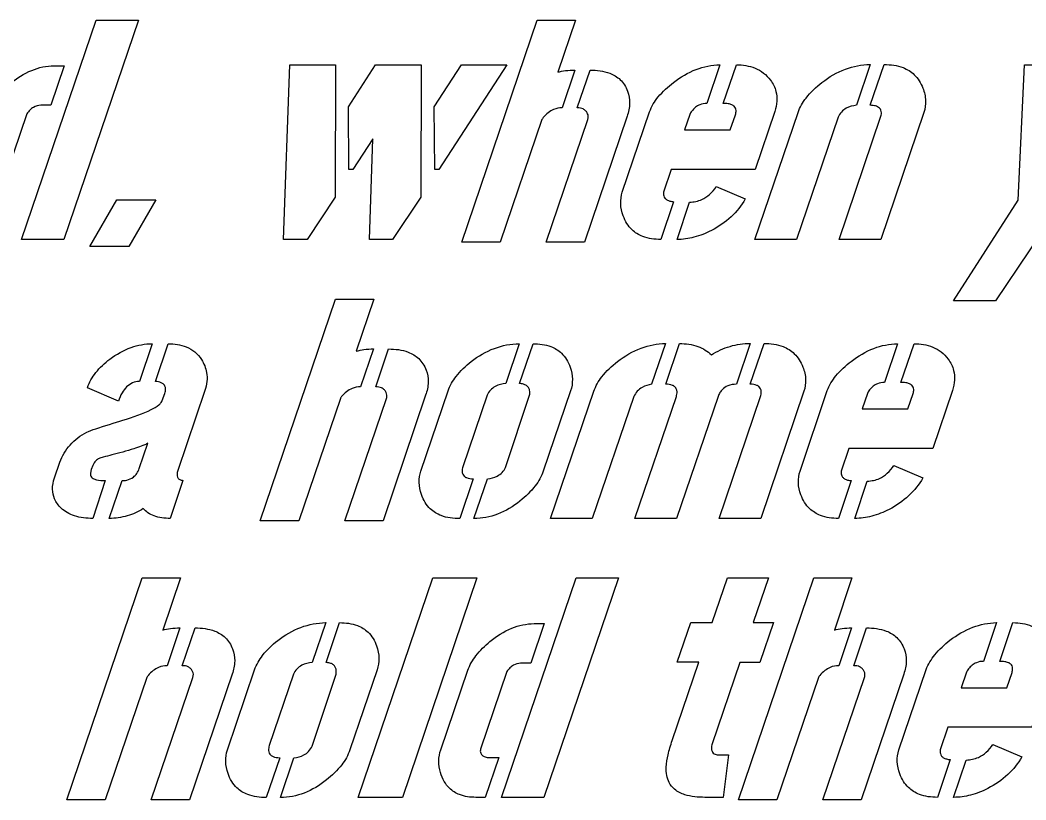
# Model space of a CAD drawing. Header units: inches. Extents: x 3.1 to 35.1, y -33.5 to 2.5.
# Drawn here: x 12.86 to 18.72, y -6.25 to -1.7 of the extents above; entities that cross this region are included whole.
import ezdxf

# ---------------------------------------------------------------- set-up
doc = ezdxf.new("R2010")
doc.units = ezdxf.units.IN
doc.header["$MEASUREMENT"] = 0

msp = doc.modelspace()

# ---------------------------------------------------------------- linework, layer by layer
for p, q in [((16.938, -1.9635), (16.8619, -2.1889)), ((16.958, -2.1889), (17.034, -1.9635)), ((17.8131, -1.9621), (17.7331, -2.1996)), ((17.8144, -2.1996), (17.8958, -1.9621)), ((16.0935, -1.9941), (16.0188, -2.2143)), ((16.1069, -2.2143), (16.1816, -1.9941)), ((12.9012, -2.2489), (12.7477, -2.7012)), ((16.3697, -2.7052), (16.5284, -2.2369)), ((16.9166, -2.6732), (17.0861, -2.7452)), ((16.6685, -2.7612), (16.5938, -2.9813)), ((16.6885, -2.9813), (16.7619, -2.7639)), ((13.6309, -3.5885), (13.5562, -3.8086)), ((13.6496, -3.8086), (13.7243, -3.5885)), ((14.9196, -3.6191), (14.8449, -3.8393)), ((14.9329, -3.8393), (15.0076, -3.6191)), ((15.7694, -3.5885), (15.6906, -3.8206)), ((15.7707, -3.8206), (15.8494, -3.5885)), ((16.6218, -3.5871), (16.5404, -3.8246)), ((16.6231, -3.8246), (16.7032, -3.5871)), ((17.1154, -3.5871), (17.0354, -3.8246)), ((17.1154, -3.8246), (17.1955, -3.5871)), ((17.9732, -3.5885), (17.8972, -3.8139)), ((17.9932, -3.8139), (18.0693, -3.5885)), ((13.4334, -3.9233), (13.2533, -3.8446)), ((13.9377, -3.8619), (13.7803, -4.3275)), ((15.1957, -4.3302), (15.3545, -3.8633)), ((16.0682, -3.8633), (15.9094, -4.3302)), ((17.4049, -4.3302), (17.5636, -3.8619)), ((13.6896, -3.9193), (13.7043, -3.8779)), ((15.5813, -3.8886), (15.4398, -4.3048)), ((15.6893, -4.3088), (15.8294, -3.8886)), ((13.5548, -4.3155), (13.6055, -4.1688)), ((13.0612, -4.3702), (13.0933, -4.2795)), ((17.9519, -4.2982), (18.1213, -4.3702)), ((13.3574, -4.3862), (13.284, -4.6063)), ((13.3801, -4.6063), (13.4548, -4.3862)), ((13.8096, -4.3849), (13.7349, -4.6063)), ((15.5012, -4.3755), (15.4225, -4.6077)), ((15.5052, -4.6077), (15.5839, -4.3755)), ((17.7037, -4.3862), (17.629, -4.6063)), ((17.7237, -4.6063), (17.7971, -4.3889)), ((14.6421, -5.2135), (14.5634, -5.4456)), ((14.6434, -5.4456), (14.7221, -5.2135)), ((18.5495, -5.2135), (18.4735, -5.4389)), ((18.5695, -5.4389), (18.6456, -5.2135)), ((13.7923, -5.2441), (13.7176, -5.4643)), ((13.8056, -5.4643), (13.8804, -5.2441)), ((17.7051, -5.2441), (17.6304, -5.4643)), ((17.7184, -5.4643), (17.7931, -5.2441)), ((14.0685, -5.9552), (14.2272, -5.4883)), ((14.9409, -5.4883), (14.7822, -5.9552)), ((15.3118, -5.9552), (15.4692, -5.4909)), ((15.6973, -5.4989), (15.5439, -5.9512)), ((17.9812, -5.9552), (18.14, -5.4869)), ((14.454, -5.5136), (14.3126, -5.9298)), ((14.562, -5.9338), (14.7021, -5.5136)), ((18.5282, -5.9232), (18.6976, -5.9952)), ((14.3739, -6.0005), (14.2952, -6.2327)), ((14.3779, -6.2327), (14.4567, -6.0005)), ((18.28, -6.0112), (18.2053, -6.2313)), ((18.3, -6.2313), (18.3734, -6.0139))]:
    msp.add_line(p, q)
for points in [[(13.304, -1.7033), (13.5508, -1.7033), (13.1159, -2.9813), (12.8691, -2.9813)], [(14.4326, -1.9635), (14.6981, -1.9635), (14.6968, -2.7345), (14.5327, -2.9813), (14.3966, -2.9813)], [(14.7742, -2.2089), (14.9316, -1.9635), (15.1971, -1.9635), (15.1957, -2.7345), (15.0316, -2.9813), (14.8969, -2.9813), (14.9156, -2.3944), (14.7995, -2.5731), (14.7768, -2.5731)], [(15.2731, -2.2089), (15.4318, -1.9635), (15.6973, -1.9635), (15.2998, -2.5731), (15.2771, -2.5731)], [(18.9684, -1.9635), (18.9364, -2.7559), (18.5442, -3.3389), (18.2987, -3.3389), (18.6762, -2.7532), (18.7123, -1.9635)], [(13.4254, -2.7505), (13.6522, -2.7505), (13.4948, -3.0227), (13.268, -3.0227)], [(15.2664, -4.9533), (15.5226, -4.9533), (15.089, -6.2313), (14.8315, -6.2313)], [(16.1002, -4.9533), (16.347, -4.9533), (15.9121, -6.2313), (15.6653, -6.2313)]]:
    msp.add_lwpolyline(points, close=True)
for points in [[(15.9014, -2.2823), (15.6586, -2.996), (15.4345, -2.996), (15.8734, -1.7033), (16.0962, -1.7033), (15.9935, -2.0075)], [(13.0599, -1.9688), (13.1186, -1.9688), (13.0399, -2.1996), (12.9812, -2.1996)], [(16.3977, -2.2636), (16.1496, -2.996), (15.9268, -2.996), (16.1696, -2.2823)], [(17.2582, -2.2356), (17.1434, -2.5731), (16.6538, -2.5731), (16.6098, -2.7052)], [(16.7632, -2.2529), (16.7325, -2.3423), (16.998, -2.3423), (17.0287, -2.2543)], [(17.6263, -2.269), (17.3849, -2.9813), (17.1421, -2.9813), (17.3942, -2.2409)], [(18.1266, -2.2409), (17.8758, -2.9813), (17.633, -2.9813), (17.8745, -2.269)], [(14.7275, -3.9073), (14.4847, -4.621), (14.2606, -4.621), (14.6995, -3.3283), (14.9222, -3.3283), (14.8195, -3.6325)], [(16.4364, -3.8966), (16.1949, -4.6063), (15.9521, -4.6063), (16.2043, -3.8659)], [(17.4276, -3.8659), (17.1768, -4.6063), (16.934, -4.6063), (17.1754, -3.8966)], [(18.2934, -3.8606), (18.1786, -4.1981), (17.689, -4.1981), (17.645, -4.3302)], [(15.2237, -3.8886), (14.9756, -4.621), (14.7528, -4.621), (14.9956, -3.9073)], [(16.9273, -3.8966), (16.6858, -4.6063), (16.4431, -4.6063), (16.6845, -3.8966)], [(17.7984, -3.8779), (17.7678, -3.9673), (18.0332, -3.9673), (18.0639, -3.8793)], [(13.2854, -4.2982), (13.276, -4.3222), (13.2707, -4.3435)], [(13.6002, -5.5323), (13.3574, -6.246), (13.1333, -6.246), (13.5722, -4.9533), (13.795, -4.9533), (13.6922, -5.2575)], [(16.6605, -5.9005), (16.8152, -5.4443), (16.6898, -5.4443), (16.7686, -5.2135), (16.894, -5.2135), (16.982, -4.9533), (17.2208, -4.9533), (17.1328, -5.2135), (17.2501, -5.2135), (17.1714, -5.4456), (17.054, -5.4456), (16.8926, -5.9192)], [(17.513, -5.5323), (17.2702, -6.246), (17.046, -6.246), (17.4849, -4.9533), (17.7077, -4.9533), (17.605, -5.2575)], [(15.8561, -5.2188), (15.9148, -5.2188), (15.8361, -5.4496), (15.7774, -5.4496)], [(18.8697, -5.4856), (18.7549, -5.8231), (18.2654, -5.8231), (18.2213, -5.9552)], [(18.3747, -5.5029), (18.3441, -5.5923), (18.6095, -5.5923), (18.6402, -5.5043)], [(14.0965, -5.5136), (13.8483, -6.246), (13.6255, -6.246), (13.8683, -5.5323)], [(18.0092, -5.5136), (17.7611, -6.246), (17.5383, -6.246), (17.7811, -5.5323)], [(15.5946, -5.9992), (15.6493, -5.9992), (15.5706, -6.2313), (15.5159, -6.2313)], [(16.9366, -5.9845), (16.9887, -5.9845), (16.958, -6.2313), (16.8513, -6.2313)]]:
    msp.add_lwpolyline(points)
for points, knots in [([(12.8024, -2.0729), (12.8408, -2.0415), (12.8829, -2.0147), (12.9709, -1.9791), (13.0146, -1.9697), (13.0599, -1.9688)], [0, 0, 0, 0, 0.3773323, 0.3773323, 0.7228681, 0.7228681, 0.7228681, 0.7228681]), ([(16.6672, -2.0662), (16.7079, -2.035), (16.7523, -2.0087), (16.8446, -1.9736), (16.8905, -1.9644), (16.938, -1.9635)], [0, 0, 0, 0, 0.3909347, 0.3909347, 0.7525892, 0.7525892, 0.7525892, 0.7525892]), ([(17.034, -1.9635), (17.0712, -1.9635), (17.1084, -1.9689), (17.1605, -1.9904), (17.177, -1.9999), (17.2076, -2.0236), (17.221, -2.0374), (17.2328, -2.0528)], [0, 0, 0, 0, 0.2832723, 0.2832723, 0.4295154, 0.4295154, 0.577475, 0.577475, 0.577475, 0.577475]), ([(17.533, -2.0662), (17.5747, -2.034), (17.6203, -2.0072), (17.716, -1.9716), (17.7638, -1.9626), (17.8131, -1.9621)], [0, 0, 0, 0, 0.4017642, 0.4017642, 0.7778119, 0.7778119, 0.7778119, 0.7778119]), ([(17.8958, -1.9621), (17.9329, -1.9621), (17.9708, -1.9669), (18.0298, -1.9898), (18.0518, -2.0033), (18.0817, -2.032), (18.0913, -2.0437), (18.1083, -2.07), (18.1154, -2.0845), (18.1213, -2.0995)], [0, 0, 0, 0, 0.2823979, 0.2823979, 0.4822479, 0.4822479, 0.5978415, 0.5978415, 0.7206222, 0.7206222, 0.7206222, 0.7206222]), ([(15.9935, -2.0075), (16.008, -2.0026), (16.0234, -1.9995), (16.0566, -1.9951), (16.0753, -1.9941), (16.0935, -1.9941)], [0, 0, 0, 0, 0.1165146, 0.1165146, 0.2556276, 0.2556276, 0.2556276, 0.2556276]), ([(16.1816, -1.9941), (16.22, -1.9941), (16.2602, -1.9987), (16.3188, -2.0213), (16.3395, -2.0336), (16.3666, -2.0595), (16.3749, -2.0695), (16.3895, -2.0919), (16.3955, -2.1041), (16.4004, -2.1169)], [0, 0, 0, 0, 0.2927828, 0.2927828, 0.4782269, 0.4782269, 0.5776986, 0.5776986, 0.6814826, 0.6814826, 0.6814826, 0.6814826]), ([(16.5284, -2.2369), (16.54, -2.2056), (16.5581, -2.1768), (16.6046, -2.1195), (16.6354, -2.0912), (16.6672, -2.0662)], [0, 0, 0, 0, 0.2547163, 0.2547163, 0.5628556, 0.5628556, 0.5628556, 0.5628556]), ([(17.2328, -2.0528), (17.2477, -2.0729), (17.2588, -2.0948), (17.2694, -2.1374), (17.271, -2.1561), (17.2687, -2.1956), (17.2645, -2.216), (17.2582, -2.2356)], [0, 0, 0, 0, 0.1902216, 0.1902216, 0.3344606, 0.3344606, 0.4917357, 0.4917357, 0.4917357, 0.4917357]), ([(17.3942, -2.2409), (17.4042, -2.2105), (17.4205, -2.1825), (17.4662, -2.123), (17.4991, -2.0926), (17.533, -2.0662)], [0, 0, 0, 0, 0.2441904, 0.2441904, 0.571882, 0.571882, 0.571882, 0.571882]), ([(18.1213, -2.0995), (18.13, -2.1229), (18.1357, -2.1473), (18.1375, -2.1958), (18.1342, -2.2187), (18.1266, -2.2409)], [0, 0, 0, 0, 0.1903067, 0.1903067, 0.3696106, 0.3696106, 0.3696106, 0.3696106]), ([(16.4004, -2.1169), (16.4089, -2.1394), (16.4128, -2.1628), (16.4119, -2.2131), (16.4063, -2.2389), (16.3977, -2.2636)], [0, 0, 0, 0, 0.1837753, 0.1837753, 0.3833824, 0.3833824, 0.3833824, 0.3833824]), ([(12.9812, -2.1996), (12.9666, -2.201), (12.9526, -2.2048), (12.9318, -2.2158), (12.9247, -2.221), (12.9116, -2.2337), (12.906, -2.241), (12.9012, -2.2489)], [0, 0, 0, 0, 0.1114576, 0.1114576, 0.1792602, 0.1792602, 0.2499428, 0.2499428, 0.2499428, 0.2499428]), ([(16.0188, -2.2143), (16.0017, -2.2143), (15.9853, -2.2175), (15.958, -2.2288), (15.9474, -2.2353), (15.9267, -2.2513), (15.9169, -2.2611), (15.9081, -2.2716)], [0, 0, 0, 0, 0.1301316, 0.1301316, 0.225091, 0.225091, 0.3297407, 0.3297407, 0.3297407, 0.3297407]), ([(16.1576, -2.2329), (16.1528, -2.2278), (16.1472, -2.2238), (16.1359, -2.2185), (16.1306, -2.2169), (16.1192, -2.2147), (16.113, -2.2143), (16.1069, -2.2143)], [0, 0, 0, 0, 0.0533999, 0.0533999, 0.0950708, 0.0950708, 0.1419359, 0.1419359, 0.1419359, 0.1419359]), ([(16.8619, -2.1889), (16.8478, -2.1889), (16.8341, -2.1913), (16.8123, -2.2004), (16.8042, -2.2053), (16.7887, -2.2175), (16.7816, -2.2249), (16.7752, -2.2329)], [0, 0, 0, 0, 0.1076722, 0.1076722, 0.1801889, 0.1801889, 0.2580855, 0.2580855, 0.2580855, 0.2580855]), ([(17.0287, -2.2543), (17.031, -2.2466), (17.0326, -2.2383), (17.032, -2.2253), (17.031, -2.2204), (17.0269, -2.2118), (17.0243, -2.2083), (17.0172, -2.2017), (17.0126, -2.1989), (17.001, -2.1939), (16.9935, -2.1921), (16.977, -2.1894), (16.9673, -2.1889), (16.958, -2.1889)], [0, 0, 0, 0, 0.0608787, 0.0608787, 0.0994011, 0.0994011, 0.1331243, 0.1331243, 0.173307, 0.173307, 0.2293628, 0.2293628, 0.3002935, 0.3002935, 0.3002935, 0.3002935]), ([(17.7331, -2.1996), (17.7127, -2.202), (17.6925, -2.2072), (17.664, -2.2229), (17.6545, -2.2301), (17.6381, -2.2479), (17.6315, -2.2579), (17.6263, -2.269)], [0, 0, 0, 0, 0.1560635, 0.1560635, 0.2476513, 0.2476513, 0.3401971, 0.3401971, 0.3401971, 0.3401971]), ([(17.8318, -2.2009), (17.829, -2.2005), (17.8262, -2.2001), (17.8205, -2.1997), (17.8174, -2.1996), (17.8144, -2.1996)], [0, 0, 0, 0, 0.02131891, 0.02131891, 0.04418836, 0.04418836, 0.04418836, 0.04418836]), ([(17.8745, -2.269), (17.8773, -2.2608), (17.8794, -2.2517), (17.8793, -2.2377), (17.8784, -2.2325), (17.8746, -2.2234), (17.8721, -2.2197), (17.8653, -2.2129), (17.8609, -2.2101), (17.8487, -2.2043), (17.8401, -2.2022), (17.8318, -2.2009)], [0, 0, 0, 0, 0.0660233, 0.0660233, 0.1066, 0.1066, 0.1410144, 0.1410144, 0.1800168, 0.1800168, 0.2438574, 0.2438574, 0.2438574, 0.2438574]), ([(15.9081, -2.2716), (15.9066, -2.2735), (15.905, -2.2756), (15.9028, -2.2792), (15.9019, -2.2808), (15.9014, -2.2823)], [0, 0, 0, 0, 0.01826507, 0.01826507, 0.03200885, 0.03200885, 0.03200885, 0.03200885]), ([(16.1696, -2.2823), (16.1715, -2.2763), (16.1722, -2.2702), (16.1712, -2.2585), (16.1697, -2.2533), (16.1649, -2.2428), (16.1615, -2.2376), (16.1576, -2.2329)], [0, 0, 0, 0, 0.0477213, 0.0477213, 0.0894301, 0.0894301, 0.1359555, 0.1359555, 0.1359555, 0.1359555]), ([(16.7752, -2.2329), (16.7724, -2.2361), (16.7697, -2.2396), (16.7657, -2.2463), (16.7642, -2.2496), (16.7632, -2.2529)], [0, 0, 0, 0, 0.03242563, 0.03242563, 0.0592663, 0.0592663, 0.0592663, 0.0592663]), ([(16.7619, -2.7639), (16.7865, -2.7632), (16.8103, -2.7584), (16.8495, -2.7409), (16.8647, -2.7308), (16.8932, -2.7053), (16.9058, -2.6898), (16.9166, -2.6732)], [0, 0, 0, 0, 0.1875295, 0.1875295, 0.3274403, 0.3274403, 0.4788506, 0.4788506, 0.4788506, 0.4788506]), ([(16.375, -2.8439), (16.3667, -2.8209), (16.3613, -2.797), (16.3595, -2.7495), (16.3625, -2.7271), (16.3697, -2.7052)], [0, 0, 0, 0, 0.1864938, 0.1864938, 0.3619601, 0.3619601, 0.3619601, 0.3619601]), ([(16.6098, -2.7052), (16.6091, -2.7123), (16.6092, -2.7197), (16.6125, -2.7316), (16.6148, -2.7363), (16.6212, -2.7445), (16.6252, -2.7478), (16.6348, -2.7536), (16.6406, -2.7559), (16.6536, -2.7595), (16.6612, -2.7606), (16.6685, -2.7612)], [0, 0, 0, 0, 0.0546635, 0.0546635, 0.0945088, 0.0945088, 0.1339953, 0.1339953, 0.1804319, 0.1804319, 0.2366498, 0.2366498, 0.2366498, 0.2366498]), ([(17.0861, -2.7452), (17.064, -2.7839), (17.0366, -2.8183), (16.9695, -2.8808), (16.9304, -2.9074), (16.8886, -2.9293)], [0, 0, 0, 0, 0.3390638, 0.3390638, 0.6988259, 0.6988259, 0.6988259, 0.6988259]), ([(16.5938, -2.9813), (16.5582, -2.9813), (16.5219, -2.9767), (16.4651, -2.9546), (16.4439, -2.9416), (16.4145, -2.9133), (16.4049, -2.9013), (16.3878, -2.8743), (16.3807, -2.8594), (16.375, -2.8439)], [0, 0, 0, 0, 0.2710846, 0.2710846, 0.4640273, 0.4640273, 0.5815354, 0.5815354, 0.7070764, 0.7070764, 0.7070764, 0.7070764]), ([(16.8886, -2.9293), (16.8563, -2.9457), (16.8224, -2.9592), (16.7549, -2.9767), (16.7219, -2.9813), (16.6885, -2.9813)], [0, 0, 0, 0, 0.2765005, 0.2765005, 0.5311561, 0.5311561, 0.5311561, 0.5311561]), ([(13.3841, -3.6778), (13.4222, -3.6504), (13.4636, -3.6268), (13.5476, -3.5964), (13.5886, -3.5885), (13.6309, -3.5885)], [0, 0, 0, 0, 0.3581709, 0.3581709, 0.6801579, 0.6801579, 0.6801579, 0.6801579]), ([(13.7243, -3.5885), (13.7598, -3.5885), (13.7957, -3.5933), (13.8468, -3.6142), (13.8636, -3.624), (13.894, -3.6492), (13.9069, -3.6639), (13.9177, -3.6805)], [0, 0, 0, 0, 0.2704772, 0.2704772, 0.4202529, 0.4202529, 0.5707972, 0.5707972, 0.5707972, 0.5707972]), ([(14.8195, -3.6325), (14.834, -3.6276), (14.8494, -3.6245), (14.8826, -3.6201), (14.9013, -3.6191), (14.9196, -3.6191)], [0, 0, 0, 0, 0.1165146, 0.1165146, 0.2556276, 0.2556276, 0.2556276, 0.2556276]), ([(15.0076, -3.6191), (15.046, -3.6191), (15.0862, -3.6237), (15.1449, -3.6463), (15.1656, -3.6586), (15.1927, -3.6845), (15.2009, -3.6945), (15.2155, -3.7169), (15.2216, -3.7291), (15.2264, -3.7419)], [0, 0, 0, 0, 0.2927828, 0.2927828, 0.4782269, 0.4782269, 0.5776986, 0.5776986, 0.6814826, 0.6814826, 0.6814826, 0.6814826]), ([(15.4892, -3.6925), (15.5305, -3.6605), (15.5756, -3.634), (15.6713, -3.5985), (15.7196, -3.5893), (15.7694, -3.5885)], [0, 0, 0, 0, 0.3985626, 0.3985626, 0.778081, 0.778081, 0.778081, 0.778081]), ([(15.8494, -3.5885), (15.8847, -3.5885), (15.9209, -3.593), (15.9769, -3.6146), (15.9977, -3.6273), (16.0267, -3.655), (16.0363, -3.667), (16.0531, -3.694), (16.06, -3.709), (16.0655, -3.7245)], [0, 0, 0, 0, 0.2689088, 0.2689088, 0.4572179, 0.4572179, 0.5745393, 0.5745393, 0.6998636, 0.6998636, 0.6998636, 0.6998636]), ([(16.3417, -3.6925), (16.3836, -3.6601), (16.4294, -3.6328), (16.5251, -3.5968), (16.5726, -3.5876), (16.6218, -3.5871)], [0, 0, 0, 0, 0.4041163, 0.4041163, 0.7786933, 0.7786933, 0.7786933, 0.7786933]), ([(16.7032, -3.5871), (16.7393, -3.5875), (16.7762, -3.5922), (16.8252, -3.6099), (16.8396, -3.6167), (16.866, -3.6333), (16.8779, -3.6429), (16.8886, -3.6538)], [0, 0, 0, 0, 0.2753872, 0.2753872, 0.3965267, 0.3965267, 0.513347, 0.513347, 0.513347, 0.513347]), ([(16.8886, -3.6538), (16.9225, -3.6321), (16.9587, -3.6152), (17.0359, -3.5925), (17.0753, -3.5871), (17.1154, -3.5871)], [0, 0, 0, 0, 0.3068873, 0.3068873, 0.6127293, 0.6127293, 0.6127293, 0.6127293]), ([(17.1955, -3.5871), (17.2329, -3.5871), (17.2711, -3.5919), (17.3306, -3.6149), (17.3528, -3.6285), (17.3827, -3.6572), (17.3923, -3.6689), (17.4093, -3.6951), (17.4164, -3.7095), (17.4222, -3.7245)], [0, 0, 0, 0, 0.285026, 0.285026, 0.4856027, 0.4856027, 0.6010542, 0.6010542, 0.7235263, 0.7235263, 0.7235263, 0.7235263]), ([(17.7024, -3.6912), (17.7431, -3.66), (17.7875, -3.6337), (17.8798, -3.5986), (17.9257, -3.5894), (17.9732, -3.5885)], [0, 0, 0, 0, 0.3909347, 0.3909347, 0.7525892, 0.7525892, 0.7525892, 0.7525892]), ([(18.0693, -3.5885), (18.1064, -3.5885), (18.1436, -3.5939), (18.1957, -3.6154), (18.2123, -3.6249), (18.2428, -3.6486), (18.2563, -3.6624), (18.268, -3.6778)], [0, 0, 0, 0, 0.2832723, 0.2832723, 0.4295154, 0.4295154, 0.577475, 0.577475, 0.577475, 0.577475]), ([(13.2533, -3.8446), (13.2645, -3.8126), (13.2812, -3.7835), (13.3255, -3.727), (13.3538, -3.7008), (13.3841, -3.6778)], [0, 0, 0, 0, 0.2577672, 0.2577672, 0.547389, 0.547389, 0.547389, 0.547389]), ([(13.9177, -3.6805), (13.9325, -3.7038), (13.943, -3.729), (13.9507, -3.7734), (13.9513, -3.7906), (13.9479, -3.8264), (13.9437, -3.8444), (13.9377, -3.8619)], [0, 0, 0, 0, 0.2103492, 0.2103492, 0.3431692, 0.3431692, 0.4840903, 0.4840903, 0.4840903, 0.4840903]), ([(17.5636, -3.8619), (17.5752, -3.8306), (17.5933, -3.8018), (17.6398, -3.7445), (17.6707, -3.7162), (17.7024, -3.6912)], [0, 0, 0, 0, 0.2547163, 0.2547163, 0.5628556, 0.5628556, 0.5628556, 0.5628556]), ([(18.268, -3.6778), (18.2829, -3.6979), (18.294, -3.7198), (18.3047, -3.7624), (18.3062, -3.7811), (18.3039, -3.8206), (18.2997, -3.841), (18.2934, -3.8606)], [0, 0, 0, 0, 0.1902216, 0.1902216, 0.3344606, 0.3344606, 0.4917357, 0.4917357, 0.4917357, 0.4917357]), ([(15.2264, -3.7419), (15.235, -3.7644), (15.2388, -3.7878), (15.2379, -3.8381), (15.2324, -3.8639), (15.2237, -3.8886)], [0, 0, 0, 0, 0.1837753, 0.1837753, 0.3833824, 0.3833824, 0.3833824, 0.3833824]), ([(15.3545, -3.8633), (15.3648, -3.8327), (15.3815, -3.8046), (15.4264, -3.7469), (15.4573, -3.7179), (15.4892, -3.6925)], [0, 0, 0, 0, 0.2461082, 0.2461082, 0.55703, 0.55703, 0.55703, 0.55703]), ([(16.0655, -3.7245), (16.0735, -3.7476), (16.0784, -3.7715), (16.0793, -3.819), (16.0758, -3.8415), (16.0682, -3.8633)], [0, 0, 0, 0, 0.1859529, 0.1859529, 0.3619187, 0.3619187, 0.3619187, 0.3619187]), ([(16.2043, -3.8659), (16.2143, -3.8352), (16.2307, -3.8071), (16.2762, -3.7481), (16.3084, -3.7184), (16.3417, -3.6925)], [0, 0, 0, 0, 0.2462588, 0.2462588, 0.5676943, 0.5676943, 0.5676943, 0.5676943]), ([(17.4222, -3.7245), (17.431, -3.7479), (17.4366, -3.7723), (17.4385, -3.8208), (17.4352, -3.8437), (17.4276, -3.8659)], [0, 0, 0, 0, 0.1903067, 0.1903067, 0.3696106, 0.3696106, 0.3696106, 0.3696106]), ([(13.5562, -3.8086), (13.542, -3.8088), (13.5283, -3.8115), (13.5027, -3.8227), (13.4916, -3.8305), (13.4713, -3.8504), (13.4626, -3.8625), (13.4464, -3.8903), (13.4393, -3.9068), (13.4334, -3.9233)], [0, 0, 0, 0, 0.1082842, 0.1082842, 0.2126641, 0.2126641, 0.3247019, 0.3247019, 0.4579304, 0.4579304, 0.4579304, 0.4579304]), ([(13.7043, -3.8779), (13.7069, -3.8696), (13.7088, -3.8604), (13.7083, -3.8461), (13.7072, -3.8408), (13.7031, -3.8316), (13.7004, -3.8279), (13.6931, -3.821), (13.6885, -3.8182), (13.6736, -3.8116), (13.6617, -3.8094), (13.6496, -3.8086)], [0, 0, 0, 0, 0.0670115, 0.0670115, 0.1084785, 0.1084785, 0.1439244, 0.1439244, 0.1846081, 0.1846081, 0.2673531, 0.2673531, 0.2673531, 0.2673531]), ([(14.8449, -3.8393), (14.8278, -3.8393), (14.8113, -3.8425), (14.7841, -3.8538), (14.7735, -3.8603), (14.7527, -3.8763), (14.743, -3.8861), (14.7341, -3.8966)], [0, 0, 0, 0, 0.1301316, 0.1301316, 0.225091, 0.225091, 0.3297407, 0.3297407, 0.3297407, 0.3297407]), ([(14.9836, -3.8579), (14.9788, -3.8528), (14.9732, -3.8488), (14.9619, -3.8435), (14.9567, -3.8419), (14.9453, -3.8397), (14.9391, -3.8393), (14.9329, -3.8393)], [0, 0, 0, 0, 0.0533999, 0.0533999, 0.0950708, 0.0950708, 0.1419359, 0.1419359, 0.1419359, 0.1419359]), ([(14.9956, -3.9073), (14.9975, -3.9013), (14.9983, -3.8952), (14.9972, -3.8835), (14.9958, -3.8783), (14.991, -3.8678), (14.9875, -3.8626), (14.9836, -3.8579)], [0, 0, 0, 0, 0.0477213, 0.0477213, 0.0894301, 0.0894301, 0.1359555, 0.1359555, 0.1359555, 0.1359555]), ([(15.6906, -3.8206), (15.6697, -3.8226), (15.6485, -3.8274), (15.619, -3.8427), (15.6093, -3.8498), (15.5927, -3.8675), (15.5862, -3.8775), (15.5813, -3.8886)], [0, 0, 0, 0, 0.160242, 0.160242, 0.2527267, 0.2527267, 0.3450006, 0.3450006, 0.3450006, 0.3450006]), ([(15.8294, -3.8886), (15.8308, -3.8792), (15.8311, -3.8693), (15.8279, -3.854), (15.8257, -3.8483), (15.8191, -3.8387), (15.8152, -3.8349), (15.8054, -3.8283), (15.7994, -3.8259), (15.786, -3.8221), (15.7783, -3.821), (15.7707, -3.8206)], [0, 0, 0, 0, 0.072211, 0.072211, 0.1189479, 0.1189479, 0.1607822, 0.1607822, 0.2089887, 0.2089887, 0.2667635, 0.2667635, 0.2667635, 0.2667635]), ([(16.5404, -3.8246), (16.5209, -3.8274), (16.5019, -3.833), (16.4744, -3.8491), (16.4651, -3.8566), (16.4485, -3.8749), (16.4418, -3.8853), (16.4364, -3.8966)], [0, 0, 0, 0, 0.1500702, 0.1500702, 0.2426059, 0.2426059, 0.337849, 0.337849, 0.337849, 0.337849]), ([(16.6845, -3.8966), (16.6871, -3.8875), (16.6889, -3.8775), (16.688, -3.8622), (16.6868, -3.8565), (16.6822, -3.8468), (16.6793, -3.843), (16.6716, -3.836), (16.6669, -3.8333), (16.6505, -3.8265), (16.6369, -3.8248), (16.6231, -3.8246)], [0, 0, 0, 0, 0.0724177, 0.0724177, 0.1166207, 0.1166207, 0.1538066, 0.1538066, 0.1953886, 0.1953886, 0.2880466, 0.2880466, 0.2880466, 0.2880466]), ([(17.0354, -3.8246), (17.0179, -3.8249), (17.0003, -3.8275), (16.9723, -3.839), (16.9617, -3.8459), (16.9471, -3.8606), (16.9423, -3.8669), (16.9337, -3.8809), (16.9302, -3.8886), (16.9273, -3.8966)], [0, 0, 0, 0, 0.1328396, 0.1328396, 0.2305965, 0.2305965, 0.290834, 0.290834, 0.355567, 0.355567, 0.355567, 0.355567]), ([(17.1754, -3.8966), (17.178, -3.8874), (17.1799, -3.8773), (17.179, -3.8619), (17.1778, -3.8562), (17.1733, -3.8466), (17.1704, -3.8427), (17.1628, -3.8358), (17.1581, -3.8331), (17.1421, -3.8265), (17.1288, -3.8248), (17.1154, -3.8246)], [0, 0, 0, 0, 0.0728905, 0.0728905, 0.117186, 0.117186, 0.1542473, 0.1542473, 0.1953136, 0.1953136, 0.2857089, 0.2857089, 0.2857089, 0.2857089]), ([(17.8104, -3.8579), (17.8076, -3.8611), (17.805, -3.8646), (17.801, -3.8713), (17.7994, -3.8746), (17.7984, -3.8779)], [0, 0, 0, 0, 0.03242563, 0.03242563, 0.0592663, 0.0592663, 0.0592663, 0.0592663]), ([(17.8972, -3.8139), (17.883, -3.8139), (17.8693, -3.8163), (17.8475, -3.8254), (17.8394, -3.8303), (17.8239, -3.8425), (17.8168, -3.8499), (17.8104, -3.8579)], [0, 0, 0, 0, 0.1076722, 0.1076722, 0.1801889, 0.1801889, 0.2580855, 0.2580855, 0.2580855, 0.2580855]), ([(18.0639, -3.8793), (18.0663, -3.8716), (18.0679, -3.8633), (18.0672, -3.8503), (18.0662, -3.8454), (18.0621, -3.8368), (18.0595, -3.8333), (18.0524, -3.8267), (18.0478, -3.8239), (18.0362, -3.8189), (18.0287, -3.8171), (18.0122, -3.8144), (18.0025, -3.8139), (17.9932, -3.8139)], [0, 0, 0, 0, 0.0608787, 0.0608787, 0.0994011, 0.0994011, 0.1331243, 0.1331243, 0.173307, 0.173307, 0.2293628, 0.2293628, 0.3002935, 0.3002935, 0.3002935, 0.3002935]), ([(13.4601, -4.034), (13.5175, -4.0164), (13.5791, -3.9952), (13.6406, -3.9645), (13.6569, -3.9551), (13.674, -3.9411), (13.6787, -3.9367), (13.6855, -3.9281), (13.6881, -3.9239), (13.6896, -3.9193)], [0, 0, 0, 0, 0.4575405, 0.4575405, 0.623446, 0.623446, 0.6869068, 0.6869068, 0.7367011, 0.7367011, 0.7367011, 0.7367011]), ([(14.7341, -3.8966), (14.7326, -3.8985), (14.7311, -3.9006), (14.7288, -3.9042), (14.728, -3.9058), (14.7275, -3.9073)], [0, 0, 0, 0, 0.01826507, 0.01826507, 0.03200885, 0.03200885, 0.03200885, 0.03200885]), ([(13.2493, -4.1034), (13.2595, -4.0986), (13.2831, -4.0904), (13.3486, -4.0684), (13.4149, -4.0479), (13.4601, -4.034)], [0, 0, 0, 0, 0.0857927, 0.0857927, 0.2915794, 0.2915794, 0.2915794, 0.2915794]), ([(13.0933, -4.2795), (13.1065, -4.2421), (13.126, -4.2084), (13.1798, -4.1478), (13.2129, -4.1231), (13.2493, -4.1034)], [0, 0, 0, 0, 0.3020935, 0.3020935, 0.6177675, 0.6177675, 0.6177675, 0.6177675]), ([(13.6055, -4.1688), (13.5826, -4.1802), (13.5522, -4.1912), (13.4826, -4.2137), (13.4363, -4.2262), (13.3948, -4.2368)], [0, 0, 0, 0, 0.1950063, 0.1950063, 0.4726601, 0.4726601, 0.4726601, 0.4726601]), ([(13.3214, -4.2568), (13.3142, -4.26), (13.3079, -4.2645), (13.2949, -4.2781), (13.2894, -4.2879), (13.2854, -4.2982)], [0, 0, 0, 0, 0.0598078, 0.0598078, 0.1438341, 0.1438341, 0.1438341, 0.1438341]), ([(13.3948, -4.2368), (13.3798, -4.2404), (13.3608, -4.245), (13.3354, -4.252), (13.326, -4.2548), (13.3214, -4.2568)], [0, 0, 0, 0, 0.1174542, 0.1174542, 0.1978985, 0.1978985, 0.1978985, 0.1978985]), ([(13.4828, -4.3836), (13.4965, -4.3799), (13.5095, -4.3741), (13.5288, -4.3594), (13.5355, -4.3522), (13.5471, -4.3352), (13.5516, -4.3256), (13.5548, -4.3155)], [0, 0, 0, 0, 0.1084096, 0.1084096, 0.184593, 0.184593, 0.2652402, 0.2652402, 0.2652402, 0.2652402]), ([(13.7803, -4.3275), (13.7778, -4.3352), (13.7758, -4.3437), (13.7755, -4.3564), (13.776, -4.3612), (13.7789, -4.3688), (13.7806, -4.3717), (13.7853, -4.3767), (13.7881, -4.3787), (13.7968, -4.383), (13.8034, -4.3843), (13.8096, -4.3849)], [0, 0, 0, 0, 0.0612105, 0.0612105, 0.0967861, 0.0967861, 0.1229023, 0.1229023, 0.1489296, 0.1489296, 0.1968541, 0.1968541, 0.1968541, 0.1968541]), ([(15.1997, -4.4676), (15.1918, -4.4446), (15.1868, -4.4208), (15.1854, -4.3739), (15.1885, -4.3517), (15.1957, -4.3302)], [0, 0, 0, 0, 0.1849979, 0.1849979, 0.3579647, 0.3579647, 0.3579647, 0.3579647]), ([(15.4398, -4.3048), (15.4373, -4.3137), (15.4355, -4.3234), (15.4363, -4.3384), (15.4374, -4.3439), (15.4419, -4.3534), (15.4447, -4.3571), (15.4523, -4.364), (15.457, -4.3667), (15.4733, -4.3736), (15.4873, -4.3753), (15.5012, -4.3755)], [0, 0, 0, 0, 0.0704499, 0.0704499, 0.1135772, 0.1135772, 0.1499857, 0.1499857, 0.1909354, 0.1909354, 0.2848872, 0.2848872, 0.2848872, 0.2848872]), ([(15.5839, -4.3755), (15.6038, -4.3735), (15.6236, -4.3687), (15.6517, -4.3538), (15.6611, -4.3468), (15.6776, -4.3295), (15.6842, -4.3197), (15.6893, -4.3088)], [0, 0, 0, 0, 0.1521388, 0.1521388, 0.2423655, 0.2423655, 0.3335814, 0.3335814, 0.3335814, 0.3335814]), ([(15.9094, -4.3302), (15.8991, -4.3617), (15.8823, -4.3906), (15.8368, -4.4496), (15.8057, -4.4791), (15.7734, -4.5049)], [0, 0, 0, 0, 0.2524055, 0.2524055, 0.5679557, 0.5679557, 0.5679557, 0.5679557]), ([(17.4102, -4.4689), (17.4019, -4.4459), (17.3965, -4.422), (17.3947, -4.3745), (17.3977, -4.3521), (17.4049, -4.3302)], [0, 0, 0, 0, 0.1864938, 0.1864938, 0.3619601, 0.3619601, 0.3619601, 0.3619601]), ([(17.645, -4.3302), (17.6443, -4.3373), (17.6445, -4.3447), (17.6478, -4.3566), (17.65, -4.3613), (17.6564, -4.3695), (17.6604, -4.3728), (17.67, -4.3786), (17.6758, -4.3809), (17.6888, -4.3845), (17.6964, -4.3856), (17.7037, -4.3862)], [0, 0, 0, 0, 0.0546635, 0.0546635, 0.0945088, 0.0945088, 0.1339953, 0.1339953, 0.1804319, 0.1804319, 0.2366498, 0.2366498, 0.2366498, 0.2366498]), ([(17.7971, -4.3889), (17.8217, -4.3882), (17.8455, -4.3834), (17.8848, -4.3659), (17.8999, -4.3558), (17.9284, -4.3303), (17.941, -4.3148), (17.9519, -4.2982)], [0, 0, 0, 0, 0.1875295, 0.1875295, 0.3274403, 0.3274403, 0.4788506, 0.4788506, 0.4788506, 0.4788506]), ([(13.0999, -4.5463), (13.084, -4.5306), (13.0707, -4.5127), (13.0543, -4.4744), (13.0505, -4.4558), (13.0497, -4.414), (13.0541, -4.3916), (13.0612, -4.3702)], [0, 0, 0, 0, 0.1705134, 0.1705134, 0.3175189, 0.3175189, 0.489363, 0.489363, 0.489363, 0.489363]), ([(13.2707, -4.3435), (13.2703, -4.3477), (13.2706, -4.3519), (13.2728, -4.3594), (13.2745, -4.3625), (13.2794, -4.3685), (13.2827, -4.3711), (13.2922, -4.3769), (13.2993, -4.3794), (13.3212, -4.385), (13.3395, -4.3862), (13.3574, -4.3862)], [0, 0, 0, 0, 0.0320808, 0.0320808, 0.0595447, 0.0595447, 0.0911432, 0.0911432, 0.144586, 0.144586, 0.2640905, 0.2640905, 0.2640905, 0.2640905]), ([(13.4548, -4.3862), (13.4594, -4.3862), (13.4639, -4.386), (13.4733, -4.3851), (13.4781, -4.3844), (13.4828, -4.3836)], [0, 0, 0, 0, 0.03478161, 0.03478161, 0.07155543, 0.07155543, 0.07155543, 0.07155543]), ([(18.1213, -4.3702), (18.0993, -4.4089), (18.0718, -4.4433), (18.0047, -4.5058), (17.9656, -4.5324), (17.9238, -4.5543)], [0, 0, 0, 0, 0.3390638, 0.3390638, 0.6988259, 0.6988259, 0.6988259, 0.6988259]), ([(15.4225, -4.6077), (15.386, -4.6077), (15.3484, -4.6031), (15.2907, -4.5809), (15.2694, -4.568), (15.2395, -4.5396), (15.2296, -4.5272), (15.2123, -4.4992), (15.2052, -4.4837), (15.1997, -4.4676)], [0, 0, 0, 0, 0.2783594, 0.2783594, 0.4708585, 0.4708585, 0.592179, 0.592179, 0.7216749, 0.7216749, 0.7216749, 0.7216749]), ([(15.7734, -4.5049), (15.7337, -4.5366), (15.6903, -4.5632), (15.5986, -4.5983), (15.5527, -4.6072), (15.5052, -4.6077)], [0, 0, 0, 0, 0.3865927, 0.3865927, 0.7484413, 0.7484413, 0.7484413, 0.7484413]), ([(17.629, -4.6063), (17.5934, -4.6063), (17.5571, -4.6017), (17.5003, -4.5796), (17.4791, -4.5666), (17.4497, -4.5383), (17.4401, -4.5263), (17.423, -4.4993), (17.4159, -4.4844), (17.4102, -4.4689)], [0, 0, 0, 0, 0.2710846, 0.2710846, 0.4640273, 0.4640273, 0.5815354, 0.5815354, 0.7070764, 0.7070764, 0.7070764, 0.7070764]), ([(13.284, -4.6063), (13.2484, -4.6063), (13.2119, -4.6024), (13.1632, -4.5865), (13.1489, -4.5803), (13.1226, -4.5652), (13.1107, -4.5564), (13.0999, -4.5463)], [0, 0, 0, 0, 0.2713174, 0.2713174, 0.3897112, 0.3897112, 0.5025324, 0.5025324, 0.5025324, 0.5025324]), ([(13.5789, -4.549), (13.5496, -4.5676), (13.5184, -4.5817), (13.4509, -4.6012), (13.4157, -4.6059), (13.3801, -4.6063)], [0, 0, 0, 0, 0.2639061, 0.2639061, 0.535518, 0.535518, 0.535518, 0.535518]), ([(13.7349, -4.6063), (13.7036, -4.6063), (13.6707, -4.6028), (13.6288, -4.5874), (13.617, -4.5816), (13.5959, -4.567), (13.5867, -4.5586), (13.5789, -4.549)], [0, 0, 0, 0, 0.2385283, 0.2385283, 0.3389766, 0.3389766, 0.4338579, 0.4338579, 0.4338579, 0.4338579]), ([(17.9238, -4.5543), (17.8915, -4.5707), (17.8576, -4.5842), (17.7901, -4.6017), (17.7572, -4.6063), (17.7237, -4.6063)], [0, 0, 0, 0, 0.2765005, 0.2765005, 0.5311561, 0.5311561, 0.5311561, 0.5311561]), ([(14.3619, -5.3175), (14.4033, -5.2855), (14.4483, -5.259), (14.544, -5.2235), (14.5923, -5.2143), (14.6421, -5.2135)], [0, 0, 0, 0, 0.3985626, 0.3985626, 0.778081, 0.778081, 0.778081, 0.778081]), ([(14.7221, -5.2135), (14.7574, -5.2135), (14.7936, -5.218), (14.8496, -5.2396), (14.8704, -5.2523), (14.8994, -5.28), (14.909, -5.292), (14.9258, -5.319), (14.9328, -5.334), (14.9382, -5.3495)], [0, 0, 0, 0, 0.2689088, 0.2689088, 0.4572179, 0.4572179, 0.5745393, 0.5745393, 0.6998636, 0.6998636, 0.6998636, 0.6998636]), ([(18.2787, -5.3162), (18.3194, -5.285), (18.3638, -5.2587), (18.4562, -5.2236), (18.502, -5.2144), (18.5495, -5.2135)], [0, 0, 0, 0, 0.3909347, 0.3909347, 0.7525892, 0.7525892, 0.7525892, 0.7525892]), ([(18.6456, -5.2135), (18.6827, -5.2135), (18.7199, -5.2189), (18.7721, -5.2404), (18.7886, -5.2499), (18.8191, -5.2736), (18.8326, -5.2874), (18.8443, -5.3028)], [0, 0, 0, 0, 0.2832723, 0.2832723, 0.4295154, 0.4295154, 0.577475, 0.577475, 0.577475, 0.577475]), ([(13.6922, -5.2575), (13.7068, -5.2526), (13.7221, -5.2495), (13.7554, -5.2451), (13.7741, -5.2441), (13.7923, -5.2441)], [0, 0, 0, 0, 0.1165146, 0.1165146, 0.2556276, 0.2556276, 0.2556276, 0.2556276]), ([(13.8804, -5.2441), (13.9188, -5.2441), (13.9589, -5.2487), (14.0176, -5.2713), (14.0383, -5.2836), (14.0654, -5.3095), (14.0737, -5.3195), (14.0882, -5.3419), (14.0943, -5.3541), (14.0991, -5.3669)], [0, 0, 0, 0, 0.2927828, 0.2927828, 0.4782269, 0.4782269, 0.5776986, 0.5776986, 0.6814826, 0.6814826, 0.6814826, 0.6814826]), ([(15.5986, -5.3229), (15.6369, -5.2915), (15.6791, -5.2647), (15.7671, -5.2291), (15.8107, -5.2197), (15.8561, -5.2188)], [0, 0, 0, 0, 0.3773323, 0.3773323, 0.7228681, 0.7228681, 0.7228681, 0.7228681]), ([(17.605, -5.2575), (17.6195, -5.2526), (17.6349, -5.2495), (17.6681, -5.2451), (17.6868, -5.2441), (17.7051, -5.2441)], [0, 0, 0, 0, 0.1165146, 0.1165146, 0.2556276, 0.2556276, 0.2556276, 0.2556276]), ([(17.7931, -5.2441), (17.8315, -5.2441), (17.8717, -5.2487), (17.9303, -5.2713), (17.9511, -5.2836), (17.9782, -5.3095), (17.9864, -5.3195), (18.001, -5.3419), (18.007, -5.3541), (18.0119, -5.3669)], [0, 0, 0, 0, 0.2927828, 0.2927828, 0.4782269, 0.4782269, 0.5776986, 0.5776986, 0.6814826, 0.6814826, 0.6814826, 0.6814826]), ([(14.2272, -5.4883), (14.2376, -5.4577), (14.2543, -5.4296), (14.2992, -5.3719), (14.3301, -5.3429), (14.3619, -5.3175)], [0, 0, 0, 0, 0.2461082, 0.2461082, 0.55703, 0.55703, 0.55703, 0.55703]), ([(15.4692, -5.4909), (15.4803, -5.4606), (15.4972, -5.4325), (15.5406, -5.3762), (15.5691, -5.348), (15.5986, -5.3229)], [0, 0, 0, 0, 0.2461262, 0.2461262, 0.5419282, 0.5419282, 0.5419282, 0.5419282]), ([(18.14, -5.4869), (18.1515, -5.4556), (18.1696, -5.4268), (18.2161, -5.3695), (18.247, -5.3412), (18.2787, -5.3162)], [0, 0, 0, 0, 0.2547163, 0.2547163, 0.5628556, 0.5628556, 0.5628556, 0.5628556]), ([(14.0991, -5.3669), (14.1077, -5.3894), (14.1116, -5.4128), (14.1107, -5.4631), (14.1051, -5.4889), (14.0965, -5.5136)], [0, 0, 0, 0, 0.1837753, 0.1837753, 0.3833824, 0.3833824, 0.3833824, 0.3833824]), ([(14.9382, -5.3495), (14.9462, -5.3726), (14.9511, -5.3965), (14.952, -5.444), (14.9485, -5.4665), (14.9409, -5.4883)], [0, 0, 0, 0, 0.1859529, 0.1859529, 0.3619187, 0.3619187, 0.3619187, 0.3619187]), ([(18.0119, -5.3669), (18.0205, -5.3894), (18.0243, -5.4128), (18.0234, -5.4631), (18.0179, -5.4889), (18.0092, -5.5136)], [0, 0, 0, 0, 0.1837753, 0.1837753, 0.3833824, 0.3833824, 0.3833824, 0.3833824]), ([(14.5634, -5.4456), (14.5424, -5.4476), (14.5212, -5.4524), (14.4918, -5.4677), (14.4821, -5.4748), (14.4654, -5.4925), (14.4589, -5.5025), (14.454, -5.5136)], [0, 0, 0, 0, 0.160242, 0.160242, 0.2527267, 0.2527267, 0.3450006, 0.3450006, 0.3450006, 0.3450006]), ([(14.7021, -5.5136), (14.7035, -5.5042), (14.7038, -5.4943), (14.7006, -5.479), (14.6984, -5.4733), (14.6918, -5.4637), (14.6879, -5.4599), (14.6781, -5.4533), (14.6722, -5.4509), (14.6588, -5.4471), (14.651, -5.446), (14.6434, -5.4456)], [0, 0, 0, 0, 0.072211, 0.072211, 0.1189479, 0.1189479, 0.1607822, 0.1607822, 0.2089887, 0.2089887, 0.2667635, 0.2667635, 0.2667635, 0.2667635]), ([(15.7774, -5.4496), (15.7628, -5.451), (15.7487, -5.4548), (15.728, -5.4658), (15.7208, -5.471), (15.7078, -5.4837), (15.7021, -5.491), (15.6973, -5.4989)], [0, 0, 0, 0, 0.1114576, 0.1114576, 0.1792602, 0.1792602, 0.2499428, 0.2499428, 0.2499428, 0.2499428]), ([(18.4735, -5.4389), (18.4593, -5.4389), (18.4456, -5.4413), (18.4238, -5.4504), (18.4157, -5.4553), (18.4002, -5.4675), (18.3931, -5.4749), (18.3868, -5.4829)], [0, 0, 0, 0, 0.1076722, 0.1076722, 0.1801889, 0.1801889, 0.2580855, 0.2580855, 0.2580855, 0.2580855]), ([(18.6402, -5.5043), (18.6426, -5.4966), (18.6442, -5.4883), (18.6435, -5.4753), (18.6425, -5.4704), (18.6384, -5.4618), (18.6358, -5.4583), (18.6287, -5.4517), (18.6241, -5.4489), (18.6125, -5.4439), (18.605, -5.4421), (18.5885, -5.4394), (18.5788, -5.4389), (18.5695, -5.4389)], [0, 0, 0, 0, 0.0608787, 0.0608787, 0.0994011, 0.0994011, 0.1331243, 0.1331243, 0.173307, 0.173307, 0.2293628, 0.2293628, 0.3002935, 0.3002935, 0.3002935, 0.3002935]), ([(13.7176, -5.4643), (13.7005, -5.4643), (13.6841, -5.4675), (13.6568, -5.4788), (13.6462, -5.4853), (13.6255, -5.5013), (13.6157, -5.5111), (13.6069, -5.5216)], [0, 0, 0, 0, 0.1301316, 0.1301316, 0.225091, 0.225091, 0.3297407, 0.3297407, 0.3297407, 0.3297407]), ([(13.8563, -5.4829), (13.8516, -5.4778), (13.846, -5.4738), (13.8347, -5.4685), (13.8294, -5.4669), (13.818, -5.4647), (13.8118, -5.4643), (13.8056, -5.4643)], [0, 0, 0, 0, 0.0533999, 0.0533999, 0.0950708, 0.0950708, 0.1419359, 0.1419359, 0.1419359, 0.1419359]), ([(13.8683, -5.5323), (13.8702, -5.5263), (13.871, -5.5202), (13.87, -5.5085), (13.8685, -5.5033), (13.8637, -5.4928), (13.8602, -5.4876), (13.8563, -5.4829)], [0, 0, 0, 0, 0.0477213, 0.0477213, 0.0894301, 0.0894301, 0.1359555, 0.1359555, 0.1359555, 0.1359555]), ([(17.6304, -5.4643), (17.6133, -5.4643), (17.5968, -5.4675), (17.5696, -5.4788), (17.5589, -5.4853), (17.5382, -5.5013), (17.5284, -5.5111), (17.5196, -5.5216)], [0, 0, 0, 0, 0.1301316, 0.1301316, 0.225091, 0.225091, 0.3297407, 0.3297407, 0.3297407, 0.3297407]), ([(17.7691, -5.4829), (17.7643, -5.4778), (17.7587, -5.4738), (17.7474, -5.4685), (17.7422, -5.4669), (17.7308, -5.4647), (17.7245, -5.4643), (17.7184, -5.4643)], [0, 0, 0, 0, 0.0533999, 0.0533999, 0.0950708, 0.0950708, 0.1419359, 0.1419359, 0.1419359, 0.1419359]), ([(17.7811, -5.5323), (17.783, -5.5263), (17.7838, -5.5202), (17.7827, -5.5085), (17.7812, -5.5033), (17.7764, -5.4928), (17.773, -5.4876), (17.7691, -5.4829)], [0, 0, 0, 0, 0.0477213, 0.0477213, 0.0894301, 0.0894301, 0.1359555, 0.1359555, 0.1359555, 0.1359555]), ([(18.3868, -5.4829), (18.384, -5.4861), (18.3813, -5.4896), (18.3773, -5.4963), (18.3757, -5.4996), (18.3747, -5.5029)], [0, 0, 0, 0, 0.03242563, 0.03242563, 0.0592663, 0.0592663, 0.0592663, 0.0592663]), ([(13.6069, -5.5216), (13.6054, -5.5235), (13.6038, -5.5256), (13.6016, -5.5292), (13.6007, -5.5308), (13.6002, -5.5323)], [0, 0, 0, 0, 0.01826507, 0.01826507, 0.03200885, 0.03200885, 0.03200885, 0.03200885]), ([(17.5196, -5.5216), (17.5181, -5.5235), (17.5166, -5.5256), (17.5143, -5.5292), (17.5135, -5.5308), (17.513, -5.5323)], [0, 0, 0, 0, 0.01826507, 0.01826507, 0.03200885, 0.03200885, 0.03200885, 0.03200885]), ([(16.6258, -6.0552), (16.6273, -6.0314), (16.6313, -6.0071), (16.6428, -5.9559), (16.6512, -5.9276), (16.6605, -5.9005)], [0, 0, 0, 0, 0.1818206, 0.1818206, 0.4005944, 0.4005944, 0.4005944, 0.4005944]), ([(14.0725, -6.0926), (14.0645, -6.0696), (14.0595, -6.0458), (14.0581, -5.9989), (14.0613, -5.9767), (14.0685, -5.9552)], [0, 0, 0, 0, 0.1849979, 0.1849979, 0.3579647, 0.3579647, 0.3579647, 0.3579647]), ([(14.3126, -5.9298), (14.31, -5.9387), (14.3082, -5.9484), (14.309, -5.9634), (14.3102, -5.9689), (14.3146, -5.9784), (14.3175, -5.9821), (14.325, -5.989), (14.3297, -5.9917), (14.346, -5.9986), (14.36, -6.0003), (14.3739, -6.0005)], [0, 0, 0, 0, 0.0704499, 0.0704499, 0.1135772, 0.1135772, 0.1499857, 0.1499857, 0.1909354, 0.1909354, 0.2848872, 0.2848872, 0.2848872, 0.2848872]), ([(14.4567, -6.0005), (14.4765, -5.9985), (14.4963, -5.9937), (14.5245, -5.9788), (14.5339, -5.9718), (14.5503, -5.9545), (14.5569, -5.9447), (14.562, -5.9338)], [0, 0, 0, 0, 0.1521388, 0.1521388, 0.2423655, 0.2423655, 0.3335814, 0.3335814, 0.3335814, 0.3335814]), ([(14.7822, -5.9552), (14.7718, -5.9867), (14.755, -6.0156), (14.7096, -6.0746), (14.6784, -6.1041), (14.6461, -6.1299)], [0, 0, 0, 0, 0.2524055, 0.2524055, 0.5679557, 0.5679557, 0.5679557, 0.5679557]), ([(15.3104, -6.0873), (15.3042, -6.0648), (15.3005, -6.0416), (15.301, -5.9966), (15.3045, -5.9756), (15.3118, -5.9552)], [0, 0, 0, 0, 0.177942, 0.177942, 0.3426327, 0.3426327, 0.3426327, 0.3426327]), ([(15.5439, -5.9512), (15.5426, -5.955), (15.542, -5.959), (15.5426, -5.9667), (15.5436, -5.9702), (15.5465, -5.9763), (15.5481, -5.9788), (15.5522, -5.9838), (15.5547, -5.9863), (15.5572, -5.9885)], [0, 0, 0, 0, 0.0308255, 0.0308255, 0.0590168, 0.0590168, 0.082026, 0.082026, 0.1081704, 0.1081704, 0.1081704, 0.1081704]), ([(16.8926, -5.9192), (16.8902, -5.928), (16.8884, -5.9379), (16.8891, -5.9525), (16.8901, -5.9579), (16.8941, -5.9667), (16.8965, -5.97), (16.9027, -5.9759), (16.9065, -5.9781), (16.9182, -5.983), (16.9274, -5.9843), (16.9366, -5.9845)], [0, 0, 0, 0, 0.0700841, 0.0700841, 0.1113124, 0.1113124, 0.1432088, 0.1432088, 0.1763216, 0.1763216, 0.2400763, 0.2400763, 0.2400763, 0.2400763]), ([(17.9865, -6.0939), (17.9782, -6.0709), (17.9728, -6.047), (17.971, -5.9995), (17.9741, -5.9771), (17.9812, -5.9552)], [0, 0, 0, 0, 0.1864938, 0.1864938, 0.3619601, 0.3619601, 0.3619601, 0.3619601]), ([(18.2213, -5.9552), (18.2206, -5.9623), (18.2208, -5.9697), (18.2241, -5.9816), (18.2263, -5.9863), (18.2328, -5.9945), (18.2367, -5.9978), (18.2463, -6.0036), (18.2522, -6.0059), (18.2651, -6.0095), (18.2727, -6.0106), (18.28, -6.0112)], [0, 0, 0, 0, 0.0546635, 0.0546635, 0.0945088, 0.0945088, 0.1339953, 0.1339953, 0.1804319, 0.1804319, 0.2366498, 0.2366498, 0.2366498, 0.2366498]), ([(18.3734, -6.0139), (18.398, -6.0132), (18.4219, -6.0084), (18.4611, -5.9909), (18.4762, -5.9808), (18.5047, -5.9553), (18.5173, -5.9398), (18.5282, -5.9232)], [0, 0, 0, 0, 0.1875295, 0.1875295, 0.3274403, 0.3274403, 0.4788506, 0.4788506, 0.4788506, 0.4788506]), ([(15.5572, -5.9885), (15.5614, -5.9919), (15.5661, -5.9942), (15.5786, -5.9984), (15.5868, -5.9992), (15.5946, -5.9992)], [0, 0, 0, 0, 0.0405309, 0.0405309, 0.1003683, 0.1003683, 0.1003683, 0.1003683]), ([(18.6976, -5.9952), (18.6756, -6.0339), (18.6481, -6.0683), (18.581, -6.1308), (18.5419, -6.1574), (18.5001, -6.1793)], [0, 0, 0, 0, 0.3390638, 0.3390638, 0.6988259, 0.6988259, 0.6988259, 0.6988259]), ([(14.2952, -6.2327), (14.2587, -6.2327), (14.2212, -6.2281), (14.1634, -6.2059), (14.1421, -6.193), (14.1122, -6.1646), (14.1023, -6.1522), (14.085, -6.1242), (14.078, -6.1087), (14.0725, -6.0926)], [0, 0, 0, 0, 0.2783594, 0.2783594, 0.4708585, 0.4708585, 0.592179, 0.592179, 0.7216749, 0.7216749, 0.7216749, 0.7216749]), ([(15.5159, -6.2313), (15.4837, -6.2313), (15.4508, -6.2271), (15.3991, -6.2069), (15.3797, -6.1948), (15.3507, -6.1668), (15.3405, -6.1534), (15.3227, -6.1225), (15.3157, -6.1051), (15.3104, -6.0873)], [0, 0, 0, 0, 0.2456391, 0.2456391, 0.4226969, 0.4226969, 0.5523402, 0.5523402, 0.6940037, 0.6940037, 0.6940037, 0.6940037]), ([(16.8513, -6.2313), (16.8125, -6.2313), (16.7704, -6.2277), (16.7121, -6.2087), (16.6918, -6.1988), (16.6613, -6.1733), (16.6506, -6.1601), (16.6359, -6.1319), (16.6315, -6.1181), (16.6258, -6.0879), (16.6251, -6.0715), (16.6258, -6.0552)], [0, 0, 0, 0, 0.2956039, 0.2956039, 0.4654521, 0.4654521, 0.5971207, 0.5971207, 0.707052, 0.707052, 0.8304993, 0.8304993, 0.8304993, 0.8304993]), ([(18.2053, -6.2313), (18.1697, -6.2313), (18.1334, -6.2267), (18.0766, -6.2046), (18.0554, -6.1916), (18.026, -6.1633), (18.0164, -6.1513), (17.9994, -6.1243), (17.9922, -6.1094), (17.9865, -6.0939)], [0, 0, 0, 0, 0.2710846, 0.2710846, 0.4640273, 0.4640273, 0.5815354, 0.5815354, 0.7070764, 0.7070764, 0.7070764, 0.7070764]), ([(14.6461, -6.1299), (14.6065, -6.1616), (14.5631, -6.1882), (14.4713, -6.2233), (14.4254, -6.2322), (14.3779, -6.2327)], [0, 0, 0, 0, 0.3865927, 0.3865927, 0.7484413, 0.7484413, 0.7484413, 0.7484413]), ([(18.5001, -6.1793), (18.4678, -6.1957), (18.4339, -6.2092), (18.3664, -6.2267), (18.3335, -6.2313), (18.3, -6.2313)], [0, 0, 0, 0, 0.2765005, 0.2765005, 0.5311561, 0.5311561, 0.5311561, 0.5311561])]:
    msp.add_open_spline(points, degree=3, knots=knots)

doc.saveas('drawing.dxf')
